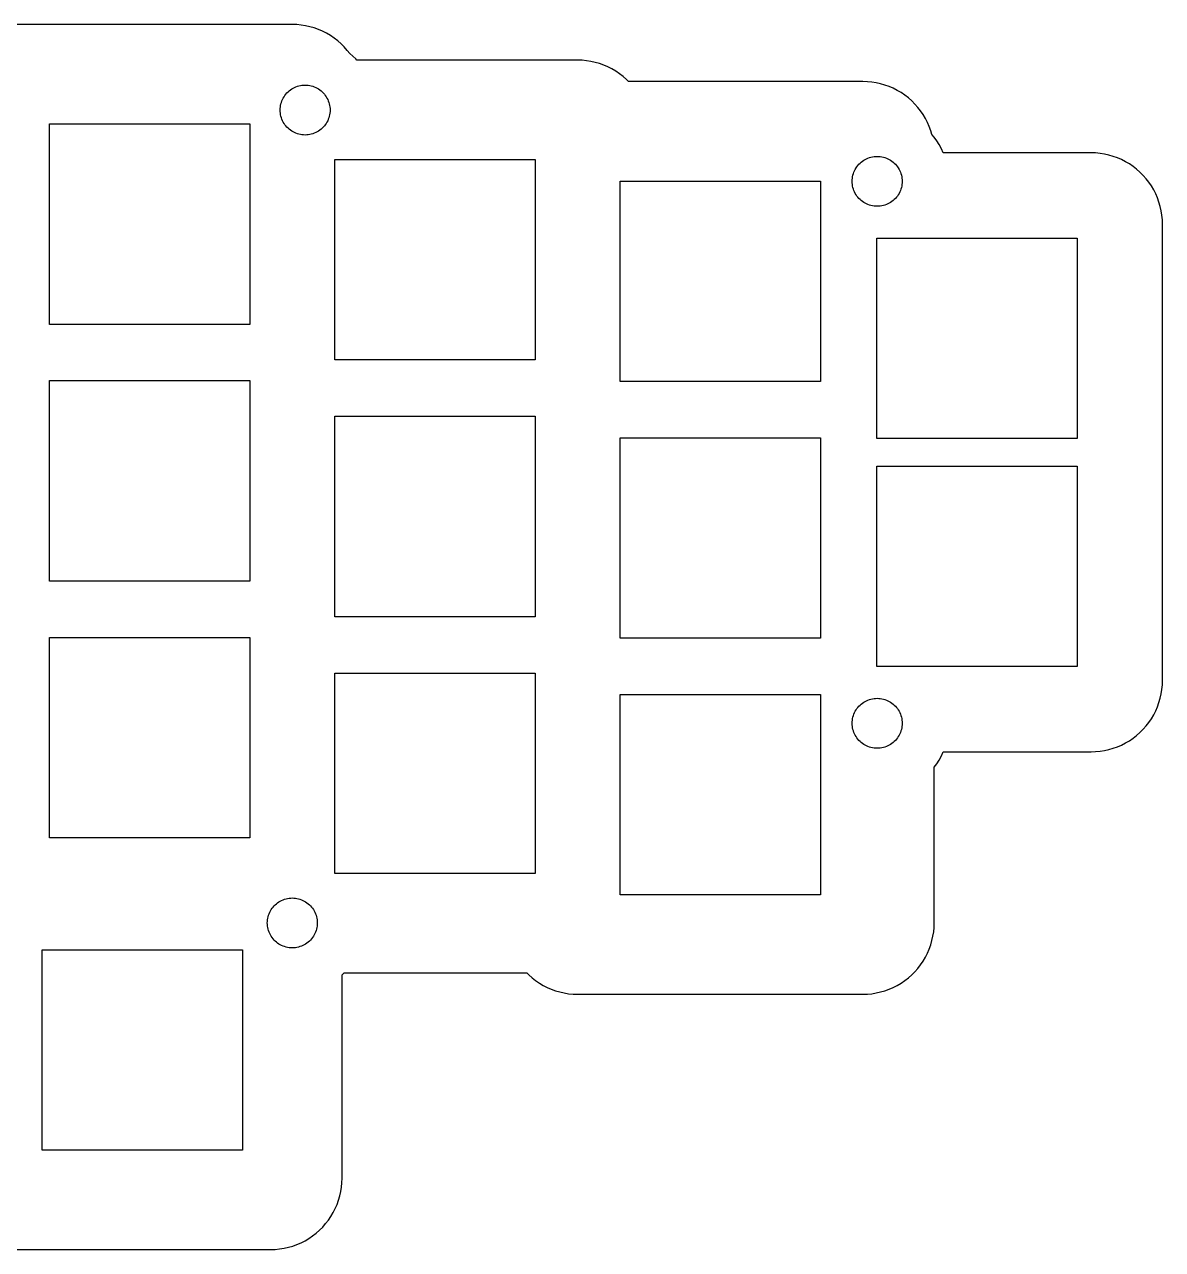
# Model space of a CAD drawing. Header units: metres. Extents: x -13 to 293, y -90 to 14.
# Drawn here: x 213.2 to 293, y -71.9 to 14 of the extents above; entities that cross this region are included whole.
import ezdxf

# ---------------------------------------------------------------- set-up
doc = ezdxf.new("R2010")
doc.units = ezdxf.units.M

msp = doc.modelspace()

# ---------------------------------------------------------------- linework, layer by layer
for p, q in [((232, 14), (212, 14)), ((232.314, 13.9901), (232, 14)), ((232.627, 13.9606), (232.314, 13.9901)), ((232.937, 13.9114), (232.627, 13.9606)), ((233.243, 13.8429), (232.937, 13.9114)), ((233.545, 13.7553), (233.243, 13.8429)), ((233.841, 13.6489), (233.545, 13.7553)), ((234.129, 13.5241), (233.841, 13.6489)), ((234.409, 13.3815), (234.129, 13.5241)), ((234.679, 13.2216), (234.409, 13.3815)), ((234.939, 13.0451), (234.679, 13.2216)), ((235.187, 12.8526), (234.939, 13.0451)), ((235.423, 12.6448), (235.187, 12.8526)), ((235.645, 12.4227), (235.423, 12.6448)), ((235.853, 12.1871), (235.645, 12.4227)), ((236.024, 11.9662), (235.853, 12.1871)), ((236.242, 11.7863), (236.024, 11.9662)), ((236.244, 11.7842), (236.242, 11.7863)), ((236.458, 11.5841), (236.244, 11.7842)), ((236.46, 11.5819), (236.458, 11.5841)), ((236.537, 11.5), (236.46, 11.5819)), ((252, 11.5), (236.537, 11.5)), ((252.314, 11.4901), (252, 11.5)), ((252.627, 11.4606), (252.314, 11.4901)), ((252.937, 11.4114), (252.627, 11.4606)), ((253.243, 11.3429), (252.937, 11.4114)), ((253.545, 11.2553), (253.243, 11.3429)), ((253.841, 11.1489), (253.545, 11.2553)), ((254.129, 11.0241), (253.841, 11.1489)), ((254.409, 10.8815), (254.129, 11.0241)), ((254.679, 10.7216), (254.409, 10.8815)), ((254.939, 10.5451), (254.679, 10.7216)), ((255.187, 10.3526), (254.939, 10.5451)), ((255.423, 10.1448), (255.187, 10.3526)), ((231.871, 9.41577), (231.962, 9.47757)), ((231.962, 9.47757), (232.057, 9.53352)), ((232.057, 9.53352), (232.155, 9.58344)), ((232.155, 9.58344), (232.256, 9.62711)), ((232.256, 9.62711), (232.359, 9.66434)), ((232.359, 9.66434), (232.465, 9.69501)), ((232.465, 9.69501), (232.572, 9.71899)), ((232.572, 9.71899), (232.681, 9.73619)), ((232.681, 9.73619), (232.79, 9.74654)), ((232.79, 9.74654), (232.9, 9.75)), ((232.9, 9.75), (233.01, 9.74654)), ((233.01, 9.74654), (233.119, 9.73619)), ((233.119, 9.73619), (233.228, 9.71899)), ((233.228, 9.71899), (233.335, 9.69501)), ((233.335, 9.69501), (233.441, 9.66434)), ((233.441, 9.66434), (233.544, 9.62711)), ((233.544, 9.62711), (233.645, 9.58344)), ((233.645, 9.58344), (233.743, 9.53352)), ((233.743, 9.53352), (233.838, 9.47757)), ((233.838, 9.47757), (233.929, 9.41577)), ((255.568, 10), (255.423, 10.1448)), ((272, 10), (255.568, 10)), ((272.314, 9.99013), (272, 10)), ((272.627, 9.96057), (272.314, 9.99013)), ((272.937, 9.91144), (272.627, 9.96057)), ((273.243, 9.84291), (272.937, 9.91144)), ((273.545, 9.75528), (273.243, 9.84291)), ((273.841, 9.64888), (273.545, 9.75528)), ((274.129, 9.52414), (273.841, 9.64888)), ((274.409, 9.38153), (274.129, 9.52414)), ((231.236, 8.54077), (231.273, 8.64421)), ((231.273, 8.64421), (231.317, 8.7451)), ((231.317, 8.7451), (231.366, 8.84306)), ((231.366, 8.84306), (231.422, 8.93768)), ((231.422, 8.93768), (231.484, 9.02861)), ((231.484, 9.02861), (231.552, 9.11548)), ((231.552, 9.11548), (231.624, 9.19795)), ((231.624, 9.19795), (231.702, 9.27568)), ((231.702, 9.27568), (231.785, 9.34839)), ((231.785, 9.34839), (231.871, 9.41577)), ((233.929, 9.41577), (234.016, 9.34839)), ((234.016, 9.34839), (234.098, 9.27568)), ((234.098, 9.27568), (234.176, 9.19795)), ((234.176, 9.19795), (234.248, 9.11548)), ((234.248, 9.11548), (234.316, 9.02861)), ((234.316, 9.02861), (234.378, 8.93768)), ((234.378, 8.93768), (234.434, 8.84306)), ((234.434, 8.84306), (234.483, 8.7451)), ((234.483, 8.7451), (234.527, 8.64421)), ((234.527, 8.64421), (234.564, 8.54077)), ((274.679, 9.22163), (274.409, 9.38153)), ((274.939, 9.04509), (274.679, 9.22163)), ((275.187, 8.85257), (274.939, 9.04509)), ((275.423, 8.64484), (275.187, 8.85257)), ((275.645, 8.42273), (275.423, 8.64484)), ((231.15, 8), (231.153, 8.10988)), ((231.153, 7.89011), (231.15, 8)), ((231.153, 8.10988), (231.164, 8.21933)), ((231.164, 7.78065), (231.153, 7.89011)), ((231.164, 8.21933), (231.181, 8.32791)), ((231.181, 7.67207), (231.164, 7.78065)), ((231.181, 8.32791), (231.205, 8.4352)), ((231.205, 8.4352), (231.236, 8.54077)), ((234.564, 8.54077), (234.595, 8.4352)), ((234.595, 8.4352), (234.619, 8.32791)), ((234.619, 8.32791), (234.636, 8.21933)), ((234.636, 7.78065), (234.619, 7.67207)), ((234.636, 8.21933), (234.647, 8.10988)), ((234.647, 7.89011), (234.636, 7.78065)), ((234.647, 8.10988), (234.65, 8)), ((234.65, 8), (234.647, 7.89011)), ((275.853, 8.18712), (275.645, 8.42273)), ((276.045, 7.93892), (275.853, 8.18712)), ((276.222, 7.67914), (276.045, 7.93892)), ((214.975, -7.02499), (214.975, 7.02499)), ((214.975, 7.02499), (229.025, 7.02499)), ((229.025, 7.02499), (229.025, -7.02499)), ((231.205, 7.56479), (231.181, 7.67207)), ((231.236, 7.45921), (231.205, 7.56479)), ((231.273, 7.35577), (231.236, 7.45921)), ((231.317, 7.25488), (231.273, 7.35577)), ((231.366, 7.15692), (231.317, 7.25488)), ((231.422, 7.0623), (231.366, 7.15692)), ((231.484, 6.97137), (231.422, 7.0623)), ((231.552, 6.88451), (231.484, 6.97137)), ((231.624, 6.80203), (231.552, 6.88451)), ((234.248, 6.88451), (234.176, 6.80203)), ((234.316, 6.97137), (234.248, 6.88451)), ((234.378, 7.0623), (234.316, 6.97137)), ((234.434, 7.15692), (234.378, 7.0623)), ((234.483, 7.25488), (234.434, 7.15692)), ((234.527, 7.35577), (234.483, 7.25488)), ((234.564, 7.45921), (234.527, 7.35577)), ((234.595, 7.56479), (234.564, 7.45921)), ((234.619, 7.67207), (234.595, 7.56479)), ((276.382, 7.40877), (276.222, 7.67914)), ((276.524, 7.12889), (276.382, 7.40877)), ((276.649, 6.84062), (276.524, 7.12889)), ((231.702, 6.7243), (231.624, 6.80203)), ((231.785, 6.6516), (231.702, 6.7243)), ((231.871, 6.58421), (231.785, 6.6516)), ((231.962, 6.52242), (231.871, 6.58421)), ((232.057, 6.46646), (231.962, 6.52242)), ((232.155, 6.41655), (232.057, 6.46646)), ((232.256, 6.37288), (232.155, 6.41655)), ((232.359, 6.33565), (232.256, 6.37288)), ((232.465, 6.30498), (232.359, 6.33565)), ((232.572, 6.28099), (232.465, 6.30498)), ((232.681, 6.26379), (232.572, 6.28099)), ((232.79, 6.25345), (232.681, 6.26379)), ((232.9, 6.25), (232.79, 6.25345)), ((233.01, 6.25345), (232.9, 6.25)), ((233.119, 6.26379), (233.01, 6.25345)), ((233.228, 6.28099), (233.119, 6.26379)), ((233.335, 6.30498), (233.228, 6.28099)), ((233.441, 6.33565), (233.335, 6.30498)), ((233.544, 6.37288), (233.441, 6.33565)), ((233.645, 6.41655), (233.544, 6.37288)), ((233.743, 6.46646), (233.645, 6.41655)), ((233.838, 6.52242), (233.743, 6.46646)), ((233.929, 6.58421), (233.838, 6.52242)), ((234.016, 6.6516), (233.929, 6.58421)), ((234.098, 6.7243), (234.016, 6.6516)), ((234.176, 6.80203), (234.098, 6.7243)), ((276.755, 6.54509), (276.649, 6.84062)), ((276.829, 6.29034), (276.755, 6.54509)), ((276.985, 6.10156), (276.829, 6.29034)), ((276.987, 6.09909), (276.985, 6.10156)), ((277.178, 5.8363), (276.987, 6.09909)), ((277.18, 5.83369), (277.178, 5.8363)), ((277.342, 5.57779), (277.18, 5.83369)), ((277.344, 5.57509), (277.342, 5.57779)), ((277.501, 5.28932), (277.344, 5.57509)), ((277.503, 5.28653), (277.501, 5.28932)), ((277.632, 5.01137), (277.503, 5.28653)), ((234.975, -9.52499), (234.975, 4.52499)), ((234.975, 4.52499), (249.025, 4.52499)), ((249.025, 4.52499), (249.025, -9.52499)), ((271.802, 4.27568), (271.885, 4.34839)), ((271.885, 4.34839), (271.971, 4.41577)), ((271.971, 4.41577), (272.062, 4.47757)), ((272.062, 4.47757), (272.157, 4.53352)), ((272.157, 4.53352), (272.255, 4.58344)), ((272.255, 4.58344), (272.356, 4.62711)), ((272.356, 4.62711), (272.459, 4.66434)), ((272.459, 4.66434), (272.565, 4.69501)), ((272.565, 4.69501), (272.672, 4.71899)), ((272.672, 4.71899), (272.781, 4.73619)), ((272.781, 4.73619), (272.89, 4.74654)), ((272.89, 4.74654), (273, 4.75)), ((273, 4.75), (273.11, 4.74654)), ((273.11, 4.74654), (273.219, 4.73619)), ((273.219, 4.73619), (273.328, 4.71899)), ((273.328, 4.71899), (273.435, 4.69501)), ((273.435, 4.69501), (273.541, 4.66434)), ((273.541, 4.66434), (273.644, 4.62711)), ((273.644, 4.62711), (273.745, 4.58344)), ((273.745, 4.58344), (273.843, 4.53352)), ((273.843, 4.53352), (273.938, 4.47757)), ((273.938, 4.47757), (274.029, 4.41577)), ((274.029, 4.41577), (274.115, 4.34839)), ((274.115, 4.34839), (274.198, 4.27568)), ((277.633, 5.00848), (277.632, 5.01137)), ((277.637, 5), (277.633, 5.00848)), ((288, 5), (277.637, 5)), ((288.314, 4.99013), (288, 5)), ((288.627, 4.96057), (288.314, 4.99013)), ((288.937, 4.91144), (288.627, 4.96057)), ((289.243, 4.84291), (288.937, 4.91144)), ((289.545, 4.75528), (289.243, 4.84291)), ((289.841, 4.64888), (289.545, 4.75528)), ((290.129, 4.52414), (289.841, 4.64888)), ((290.409, 4.38153), (290.129, 4.52414)), ((290.679, 4.22163), (290.409, 4.38153)), ((271.305, 3.4352), (271.336, 3.54077)), ((271.336, 3.54077), (271.373, 3.64421)), ((271.373, 3.64421), (271.417, 3.7451)), ((271.417, 3.7451), (271.466, 3.84306)), ((271.466, 3.84306), (271.522, 3.93768)), ((271.522, 3.93768), (271.584, 4.02861)), ((271.584, 4.02861), (271.652, 4.11548)), ((271.652, 4.11548), (271.724, 4.19795)), ((271.724, 4.19795), (271.802, 4.27568)), ((274.198, 4.27568), (274.276, 4.19795)), ((274.276, 4.19795), (274.348, 4.11548)), ((274.348, 4.11548), (274.416, 4.02861)), ((274.416, 4.02861), (274.478, 3.93768)), ((274.478, 3.93768), (274.534, 3.84306)), ((274.534, 3.84306), (274.583, 3.7451)), ((274.583, 3.7451), (274.627, 3.64421)), ((274.627, 3.64421), (274.664, 3.54077)), ((274.664, 3.54077), (274.695, 3.4352)), ((290.939, 4.04509), (290.679, 4.22163)), ((291.187, 3.85257), (290.939, 4.04509)), ((291.423, 3.64484), (291.187, 3.85257)), ((291.645, 3.42273), (291.423, 3.64484)), ((254.975, -11.025), (254.975, 3.02499)), ((254.975, 3.02499), (269.025, 3.02499)), ((269.025, 3.02499), (269.025, -11.025)), ((271.25, 3), (271.253, 3.10988)), ((271.253, 2.89011), (271.25, 3)), ((271.253, 3.10988), (271.264, 3.21933)), ((271.264, 2.78065), (271.253, 2.89011)), ((271.264, 3.21933), (271.281, 3.32791)), ((271.281, 2.67207), (271.264, 2.78065)), ((271.281, 3.32791), (271.305, 3.4352)), ((271.305, 2.56479), (271.281, 2.67207)), ((274.695, 3.4352), (274.719, 3.32791)), ((274.719, 2.67207), (274.695, 2.56479)), ((274.719, 3.32791), (274.736, 3.21933)), ((274.736, 2.78065), (274.719, 2.67207)), ((274.736, 3.21933), (274.747, 3.10988)), ((274.747, 2.89011), (274.736, 2.78065)), ((274.747, 3.10988), (274.75, 3)), ((274.75, 3), (274.747, 2.89011)), ((291.853, 3.18712), (291.645, 3.42273)), ((292.045, 2.93892), (291.853, 3.18712)), ((292.222, 2.67914), (292.045, 2.93892)), ((292.382, 2.40877), (292.222, 2.67914)), ((271.336, 2.45921), (271.305, 2.56479)), ((271.373, 2.35577), (271.336, 2.45921)), ((271.417, 2.25488), (271.373, 2.35577)), ((271.466, 2.15692), (271.417, 2.25488)), ((271.522, 2.0623), (271.466, 2.15692)), ((271.584, 1.97137), (271.522, 2.0623)), ((271.652, 1.88451), (271.584, 1.97137)), ((271.724, 1.80203), (271.652, 1.88451)), ((271.802, 1.7243), (271.724, 1.80203)), ((271.885, 1.6516), (271.802, 1.7243)), ((274.198, 1.7243), (274.115, 1.6516)), ((274.276, 1.80203), (274.198, 1.7243)), ((274.348, 1.88451), (274.276, 1.80203)), ((274.416, 1.97137), (274.348, 1.88451)), ((274.478, 2.0623), (274.416, 1.97137)), ((274.534, 2.15692), (274.478, 2.0623)), ((274.583, 2.25488), (274.534, 2.15692)), ((274.627, 2.35577), (274.583, 2.25488)), ((274.664, 2.45921), (274.627, 2.35577)), ((274.695, 2.56479), (274.664, 2.45921)), ((292.524, 2.12889), (292.382, 2.40877)), ((292.649, 1.84062), (292.524, 2.12889)), ((292.755, 1.54509), (292.649, 1.84062)), ((271.971, 1.58421), (271.885, 1.6516)), ((272.062, 1.52242), (271.971, 1.58421)), ((272.157, 1.46646), (272.062, 1.52242)), ((272.255, 1.41655), (272.157, 1.46646)), ((272.356, 1.37288), (272.255, 1.41655)), ((272.459, 1.33565), (272.356, 1.37288)), ((272.565, 1.30498), (272.459, 1.33565)), ((272.672, 1.28099), (272.565, 1.30498)), ((272.781, 1.26379), (272.672, 1.28099)), ((272.89, 1.25345), (272.781, 1.26379)), ((273, 1.25), (272.89, 1.25345)), ((273.11, 1.25345), (273, 1.25)), ((273.219, 1.26379), (273.11, 1.25345)), ((273.328, 1.28099), (273.219, 1.26379)), ((273.435, 1.30498), (273.328, 1.28099)), ((273.541, 1.33565), (273.435, 1.30498)), ((273.644, 1.37288), (273.541, 1.33565)), ((273.745, 1.41655), (273.644, 1.37288)), ((273.843, 1.46646), (273.745, 1.41655)), ((273.938, 1.52242), (273.843, 1.46646)), ((274.029, 1.58421), (273.938, 1.52242)), ((274.115, 1.6516), (274.029, 1.58421)), ((292.843, 1.24345), (292.755, 1.54509)), ((292.911, 0.9369), (292.843, 1.24345)), ((292.961, 0.62666), (292.911, 0.9369)), ((292.99, 0.31395), (292.961, 0.62666)), ((293, 0), (292.99, 0.31395)), ((293, -32), (293, 0)), ((272.975, -15.025), (272.975, -0.97499)), ((272.975, -0.97499), (287.025, -0.97499)), ((287.025, -0.97499), (287.025, -15.025)), ((229.025, -7.02499), (214.975, -7.02499)), ((249.025, -9.52499), (234.975, -9.52499)), ((214.975, -25.025), (214.975, -10.975)), ((214.975, -10.975), (229.025, -10.975)), ((229.025, -10.975), (229.025, -25.025)), ((269.025, -11.025), (254.975, -11.025)), ((234.975, -27.525), (234.975, -13.475)), ((234.975, -13.475), (249.025, -13.475)), ((249.025, -13.475), (249.025, -27.525)), ((254.975, -29.025), (254.975, -14.975)), ((254.975, -14.975), (269.025, -14.975)), ((269.025, -14.975), (269.025, -29.025)), ((287.025, -15.025), (272.975, -15.025)), ((272.975, -31.025), (272.975, -16.975)), ((272.975, -16.975), (287.025, -16.975)), ((287.025, -16.975), (287.025, -31.025)), ((229.025, -25.025), (214.975, -25.025)), ((249.025, -27.525), (234.975, -27.525)), ((214.975, -43.025), (214.975, -28.975)), ((214.975, -28.975), (229.025, -28.975)), ((229.025, -28.975), (229.025, -43.025)), ((269.025, -29.025), (254.975, -29.025)), ((234.975, -45.525), (234.975, -31.475)), ((234.975, -31.475), (249.025, -31.475)), ((249.025, -31.475), (249.025, -45.525)), ((287.025, -31.025), (272.975, -31.025)), ((292.911, -32.9369), (292.961, -32.6267)), ((292.961, -32.6267), (292.99, -32.3139)), ((292.99, -32.3139), (293, -32)), ((254.975, -47.025), (254.975, -32.975)), ((254.975, -32.975), (269.025, -32.975)), ((269.025, -32.975), (269.025, -47.025)), ((272.062, -33.5224), (272.157, -33.4665)), ((272.157, -33.4665), (272.255, -33.4165)), ((272.255, -33.4165), (272.356, -33.3729)), ((272.356, -33.3729), (272.459, -33.3356)), ((272.459, -33.3356), (272.565, -33.305)), ((272.565, -33.305), (272.672, -33.281)), ((272.672, -33.281), (272.781, -33.2638)), ((272.781, -33.2638), (272.89, -33.2534)), ((272.89, -33.2534), (273, -33.25)), ((273, -33.25), (273.11, -33.2534)), ((273.11, -33.2534), (273.219, -33.2638)), ((273.219, -33.2638), (273.328, -33.281)), ((273.328, -33.281), (273.435, -33.305)), ((273.435, -33.305), (273.541, -33.3356)), ((273.541, -33.3356), (273.644, -33.3729)), ((273.644, -33.3729), (273.745, -33.4165)), ((273.745, -33.4165), (273.843, -33.4665)), ((273.843, -33.4665), (273.938, -33.5224)), ((292.755, -33.5451), (292.843, -33.2435)), ((292.843, -33.2435), (292.911, -32.9369)), ((271.336, -34.4592), (271.373, -34.3558)), ((271.373, -34.3558), (271.417, -34.2549)), ((271.417, -34.2549), (271.466, -34.1569)), ((271.466, -34.1569), (271.522, -34.0623)), ((271.522, -34.0623), (271.584, -33.9714)), ((271.584, -33.9714), (271.652, -33.8845)), ((271.652, -33.8845), (271.724, -33.802)), ((271.724, -33.802), (271.802, -33.7243)), ((271.802, -33.7243), (271.885, -33.6516)), ((271.885, -33.6516), (271.971, -33.5842)), ((271.971, -33.5842), (272.062, -33.5224)), ((273.938, -33.5224), (274.029, -33.5842)), ((274.029, -33.5842), (274.115, -33.6516)), ((274.115, -33.6516), (274.198, -33.7243)), ((274.198, -33.7243), (274.276, -33.802)), ((274.276, -33.802), (274.348, -33.8845)), ((274.348, -33.8845), (274.416, -33.9714)), ((274.416, -33.9714), (274.478, -34.0623)), ((274.478, -34.0623), (274.534, -34.1569)), ((274.534, -34.1569), (274.583, -34.2549)), ((274.583, -34.2549), (274.627, -34.3558)), ((274.627, -34.3558), (274.664, -34.4592)), ((292.382, -34.4088), (292.524, -34.1289)), ((292.524, -34.1289), (292.649, -33.8406)), ((292.649, -33.8406), (292.755, -33.5451)), ((271.25, -35), (271.253, -34.8901)), ((271.253, -35.1099), (271.25, -35)), ((271.253, -34.8901), (271.264, -34.7807)), ((271.264, -35.2193), (271.253, -35.1099)), ((271.264, -34.7807), (271.281, -34.6721)), ((271.281, -34.6721), (271.305, -34.5648)), ((271.305, -34.5648), (271.336, -34.4592)), ((274.664, -34.4592), (274.695, -34.5648)), ((274.695, -34.5648), (274.719, -34.6721)), ((274.719, -34.6721), (274.736, -34.7807)), ((274.736, -34.7807), (274.747, -34.8901)), ((274.747, -35.1099), (274.736, -35.2193)), ((274.747, -34.8901), (274.75, -35)), ((274.75, -35), (274.747, -35.1099)), ((291.645, -35.4227), (291.853, -35.1871)), ((291.853, -35.1871), (292.045, -34.9389)), ((292.045, -34.9389), (292.222, -34.6791)), ((292.222, -34.6791), (292.382, -34.4088)), ((271.281, -35.3279), (271.264, -35.2193)), ((271.305, -35.4352), (271.281, -35.3279)), ((271.336, -35.5408), (271.305, -35.4352)), ((271.373, -35.6442), (271.336, -35.5408)), ((271.417, -35.7451), (271.373, -35.6442)), ((271.466, -35.8431), (271.417, -35.7451)), ((271.522, -35.9377), (271.466, -35.8431)), ((271.584, -36.0286), (271.522, -35.9377)), ((271.652, -36.1155), (271.584, -36.0286)), ((274.416, -36.0286), (274.348, -36.1155)), ((274.478, -35.9377), (274.416, -36.0286)), ((274.534, -35.8431), (274.478, -35.9377)), ((274.583, -35.7451), (274.534, -35.8431)), ((274.627, -35.6442), (274.583, -35.7451)), ((274.664, -35.5408), (274.627, -35.6442)), ((274.695, -35.4352), (274.664, -35.5408)), ((274.719, -35.3279), (274.695, -35.4352)), ((274.736, -35.2193), (274.719, -35.3279)), ((290.679, -36.2216), (290.939, -36.0451)), ((290.939, -36.0451), (291.187, -35.8526)), ((291.187, -35.8526), (291.423, -35.6448)), ((291.423, -35.6448), (291.645, -35.4227)), ((271.724, -36.198), (271.652, -36.1155)), ((271.802, -36.2757), (271.724, -36.198)), ((271.885, -36.3484), (271.802, -36.2757)), ((271.971, -36.4158), (271.885, -36.3484)), ((272.062, -36.4776), (271.971, -36.4158)), ((272.157, -36.5335), (272.062, -36.4776)), ((272.255, -36.5834), (272.157, -36.5335)), ((272.356, -36.6271), (272.255, -36.5834)), ((272.459, -36.6643), (272.356, -36.6271)), ((272.565, -36.695), (272.459, -36.6643)), ((272.672, -36.719), (272.565, -36.695)), ((272.781, -36.7362), (272.672, -36.719)), ((272.89, -36.7465), (272.781, -36.7362)), ((273, -36.75), (272.89, -36.7465)), ((273.11, -36.7465), (273, -36.75)), ((273.219, -36.7362), (273.11, -36.7465)), ((273.328, -36.719), (273.219, -36.7362)), ((273.435, -36.695), (273.328, -36.719)), ((273.541, -36.6643), (273.435, -36.695)), ((273.644, -36.6271), (273.541, -36.6643)), ((273.745, -36.5834), (273.644, -36.6271)), ((273.843, -36.5335), (273.745, -36.5834)), ((273.938, -36.4776), (273.843, -36.5335)), ((274.029, -36.4158), (273.938, -36.4776)), ((274.115, -36.3484), (274.029, -36.4158)), ((274.198, -36.2757), (274.115, -36.3484)), ((274.276, -36.198), (274.198, -36.2757)), ((274.348, -36.1155), (274.276, -36.198)), ((288.627, -36.9606), (288.937, -36.9114)), ((288.937, -36.9114), (289.243, -36.8429)), ((289.243, -36.8429), (289.545, -36.7553)), ((289.545, -36.7553), (289.841, -36.6489)), ((289.841, -36.6489), (290.129, -36.5241)), ((290.129, -36.5241), (290.409, -36.3815)), ((290.409, -36.3815), (290.679, -36.2216)), ((277.18, -37.8337), (277.342, -37.5778)), ((277.342, -37.5778), (277.344, -37.5751)), ((277.344, -37.5751), (277.501, -37.2893)), ((277.501, -37.2893), (277.503, -37.2865)), ((277.503, -37.2865), (277.632, -37.0114)), ((277.632, -37.0114), (277.633, -37.0085)), ((277.633, -37.0085), (277.637, -37)), ((277.637, -37), (288, -37)), ((288, -37), (288.314, -36.9901)), ((288.314, -36.9901), (288.627, -36.9606)), ((277, -38.0815), (277.178, -37.8363)), ((277, -49), (277, -38.0815)), ((277.178, -37.8363), (277.18, -37.8337)), ((229.025, -43.025), (214.975, -43.025)), ((249.025, -45.525), (234.975, -45.525)), ((269.025, -47.025), (254.975, -47.025)), ((230.466, -48.1569), (230.522, -48.0623)), ((230.522, -48.0623), (230.584, -47.9714)), ((230.584, -47.9714), (230.652, -47.8845)), ((230.652, -47.8845), (230.724, -47.802)), ((230.724, -47.802), (230.802, -47.7243)), ((230.802, -47.7243), (230.885, -47.6516)), ((230.885, -47.6516), (230.971, -47.5842)), ((230.971, -47.5842), (231.062, -47.5224)), ((231.062, -47.5224), (231.157, -47.4665)), ((231.157, -47.4665), (231.255, -47.4165)), ((231.255, -47.4165), (231.356, -47.3729)), ((231.356, -47.3729), (231.459, -47.3356)), ((231.459, -47.3356), (231.565, -47.305)), ((231.565, -47.305), (231.672, -47.281)), ((231.672, -47.281), (231.781, -47.2638)), ((231.781, -47.2638), (231.89, -47.2534)), ((231.89, -47.2534), (232, -47.25)), ((232, -47.25), (232.11, -47.2534)), ((232.11, -47.2534), (232.219, -47.2638)), ((232.219, -47.2638), (232.328, -47.281)), ((232.328, -47.281), (232.435, -47.305)), ((232.435, -47.305), (232.541, -47.3356)), ((232.541, -47.3356), (232.644, -47.3729)), ((232.644, -47.3729), (232.745, -47.4165)), ((232.745, -47.4165), (232.843, -47.4665)), ((232.843, -47.4665), (232.938, -47.5224)), ((232.938, -47.5224), (233.029, -47.5842)), ((233.029, -47.5842), (233.115, -47.6516)), ((233.115, -47.6516), (233.198, -47.7243)), ((233.198, -47.7243), (233.276, -47.802)), ((233.276, -47.802), (233.348, -47.8845)), ((233.348, -47.8845), (233.416, -47.9714)), ((233.416, -47.9714), (233.478, -48.0623)), ((233.478, -48.0623), (233.534, -48.1569)), ((230.25, -49), (230.253, -48.8901)), ((230.253, -48.8901), (230.264, -48.7807)), ((230.264, -48.7807), (230.281, -48.6721)), ((230.281, -48.6721), (230.305, -48.5648)), ((230.305, -48.5648), (230.336, -48.4592)), ((230.336, -48.4592), (230.373, -48.3558)), ((230.373, -48.3558), (230.417, -48.2549)), ((230.417, -48.2549), (230.466, -48.1569)), ((233.534, -48.1569), (233.583, -48.2549)), ((233.583, -48.2549), (233.627, -48.3558)), ((233.627, -48.3558), (233.664, -48.4592)), ((233.664, -48.4592), (233.695, -48.5648)), ((233.695, -48.5648), (233.719, -48.6721)), ((233.719, -48.6721), (233.736, -48.7807)), ((233.736, -48.7807), (233.747, -48.8901)), ((233.747, -48.8901), (233.75, -49)), ((230.253, -49.1099), (230.25, -49)), ((230.264, -49.2193), (230.253, -49.1099)), ((230.281, -49.3279), (230.264, -49.2193)), ((230.305, -49.4352), (230.281, -49.3279)), ((230.336, -49.5408), (230.305, -49.4352)), ((230.373, -49.6442), (230.336, -49.5408)), ((230.417, -49.7451), (230.373, -49.6442)), ((230.466, -49.8431), (230.417, -49.7451)), ((233.583, -49.7451), (233.534, -49.8431)), ((233.627, -49.6442), (233.583, -49.7451)), ((233.664, -49.5408), (233.627, -49.6442)), ((233.695, -49.4352), (233.664, -49.5408)), ((233.719, -49.3279), (233.695, -49.4352)), ((233.736, -49.2193), (233.719, -49.3279)), ((233.747, -49.1099), (233.736, -49.2193)), ((233.75, -49), (233.747, -49.1099)), ((276.911, -49.9369), (276.961, -49.6267)), ((276.961, -49.6267), (276.99, -49.3139)), ((276.99, -49.3139), (277, -49)), ((230.522, -49.9377), (230.466, -49.8431)), ((230.584, -50.0286), (230.522, -49.9377)), ((230.652, -50.1155), (230.584, -50.0286)), ((230.724, -50.198), (230.652, -50.1155)), ((230.802, -50.2757), (230.724, -50.198)), ((230.885, -50.3484), (230.802, -50.2757)), ((230.971, -50.4158), (230.885, -50.3484)), ((231.062, -50.4776), (230.971, -50.4158)), ((231.157, -50.5335), (231.062, -50.4776)), ((231.255, -50.5834), (231.157, -50.5335)), ((231.356, -50.6271), (231.255, -50.5834)), ((231.459, -50.6643), (231.356, -50.6271)), ((231.565, -50.695), (231.459, -50.6643)), ((232.541, -50.6643), (232.435, -50.695)), ((232.644, -50.6271), (232.541, -50.6643)), ((232.745, -50.5834), (232.644, -50.6271)), ((232.843, -50.5335), (232.745, -50.5834)), ((232.938, -50.4776), (232.843, -50.5335)), ((233.029, -50.4158), (232.938, -50.4776)), ((233.115, -50.3484), (233.029, -50.4158)), ((233.198, -50.2757), (233.115, -50.3484)), ((233.276, -50.198), (233.198, -50.2757)), ((233.348, -50.1155), (233.276, -50.198)), ((233.416, -50.0286), (233.348, -50.1155)), ((233.478, -49.9377), (233.416, -50.0286)), ((233.534, -49.8431), (233.478, -49.9377)), ((276.649, -50.8406), (276.755, -50.5451)), ((276.755, -50.5451), (276.843, -50.2435)), ((276.843, -50.2435), (276.911, -49.9369)), ((214.462, -64.9247), (214.462, -50.8748)), ((214.462, -50.8748), (228.512, -50.8748)), ((228.512, -50.8748), (228.512, -64.9247)), ((231.672, -50.719), (231.565, -50.695)), ((231.781, -50.7362), (231.672, -50.719)), ((231.89, -50.7465), (231.781, -50.7362)), ((232, -50.75), (231.89, -50.7465)), ((232.11, -50.7465), (232, -50.75)), ((232.219, -50.7362), (232.11, -50.7465)), ((232.328, -50.719), (232.219, -50.7362)), ((232.435, -50.695), (232.328, -50.719)), ((276.222, -51.6791), (276.382, -51.4088)), ((276.382, -51.4088), (276.524, -51.1289)), ((276.524, -51.1289), (276.649, -50.8406)), ((275.645, -52.4227), (275.853, -52.1871)), ((275.853, -52.1871), (276.045, -51.9389)), ((276.045, -51.9389), (276.222, -51.6791)), ((235.487, -52.6494), (235.57, -52.572)), ((235.487, -66.8997), (235.487, -52.6494)), ((235.57, -52.572), (235.572, -52.5698)), ((235.572, -52.5698), (235.637, -52.5)), ((235.637, -52.5), (248.432, -52.5)), ((248.432, -52.5), (248.577, -52.6448)), ((248.577, -52.6448), (248.813, -52.8526)), ((248.813, -52.8526), (249.061, -53.0451)), ((249.061, -53.0451), (249.321, -53.2216)), ((249.321, -53.2216), (249.591, -53.3815)), ((274.409, -53.3815), (274.679, -53.2216)), ((274.679, -53.2216), (274.939, -53.0451)), ((274.939, -53.0451), (275.187, -52.8526)), ((275.187, -52.8526), (275.423, -52.6448)), ((275.423, -52.6448), (275.645, -52.4227)), ((249.591, -53.3815), (249.871, -53.5241)), ((249.871, -53.5241), (250.159, -53.6489)), ((250.159, -53.6489), (250.455, -53.7553)), ((250.455, -53.7553), (250.757, -53.8429)), ((250.757, -53.8429), (251.063, -53.9114)), ((251.063, -53.9114), (251.373, -53.9606)), ((251.373, -53.9606), (251.686, -53.9901)), ((251.686, -53.9901), (252, -54)), ((252, -54), (272, -54)), ((272, -54), (272.314, -53.9901)), ((272.314, -53.9901), (272.627, -53.9606)), ((272.627, -53.9606), (272.937, -53.9114)), ((272.937, -53.9114), (273.243, -53.8429)), ((273.243, -53.8429), (273.545, -53.7553)), ((273.545, -53.7553), (273.841, -53.6489)), ((273.841, -53.6489), (274.129, -53.5241)), ((274.129, -53.5241), (274.409, -53.3815)), ((228.512, -64.9247), (214.462, -64.9247)), ((235.477, -67.2137), (235.487, -66.8997)), ((235.33, -68.1432), (235.399, -67.8367)), ((235.399, -67.8367), (235.448, -67.5264)), ((235.448, -67.5264), (235.477, -67.2137)), ((235.136, -68.7404), (235.242, -68.4448)), ((235.242, -68.4448), (235.33, -68.1432)), ((234.709, -69.5789), (234.869, -69.3085)), ((234.869, -69.3085), (235.011, -69.0286)), ((235.011, -69.0286), (235.136, -68.7404)), ((233.91, -70.5446), (234.132, -70.3225)), ((234.132, -70.3225), (234.34, -70.0869)), ((234.34, -70.0869), (234.532, -69.8387)), ((234.532, -69.8387), (234.709, -69.5789)), ((232.616, -71.4239), (232.896, -71.2813)), ((232.896, -71.2813), (233.166, -71.1214)), ((233.166, -71.1214), (233.426, -70.9448)), ((233.426, -70.9448), (233.674, -70.7523)), ((233.674, -70.7523), (233.91, -70.5446)), ((196.486, -71.8997), (230.487, -71.8997)), ((230.487, -71.8997), (230.801, -71.8899)), ((230.801, -71.8899), (231.114, -71.8603)), ((231.114, -71.8603), (231.424, -71.8112)), ((231.424, -71.8112), (231.731, -71.7427)), ((231.731, -71.7427), (232.032, -71.655)), ((232.032, -71.655), (232.328, -71.5486)), ((232.328, -71.5486), (232.616, -71.4239))]:
    msp.add_line(p, q)

doc.saveas('drawing.dxf')
